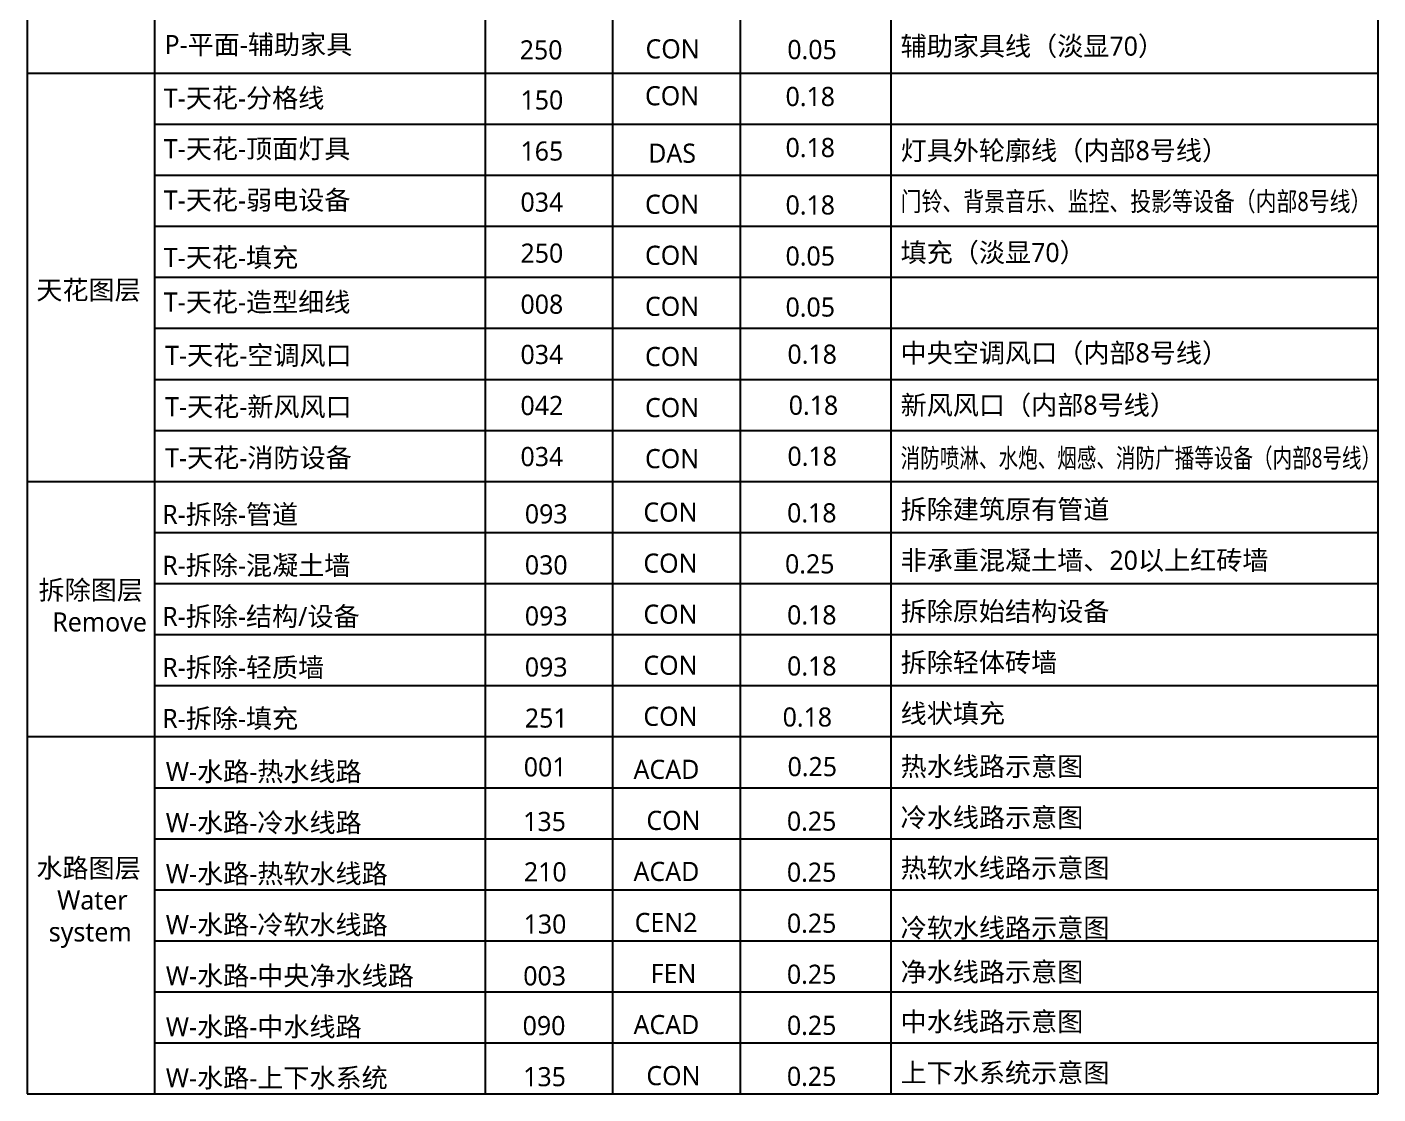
# Model space of a CAD drawing. Header units: millimetres. Extents: x 3652 to 14375, y 1848 to 12994.
# Drawn here: x 9080 to 14375, y 3230 to 7410 of the extents above; entities that cross this region are included whole.
import ezdxf
from ezdxf.enums import TextEntityAlignment as Align

# ---------------------------------------------------------------- set-up
doc = ezdxf.new("R2010")
doc.units = ezdxf.units.MM
for name, pattern in [('ACAD_ISO02W100', [15, 12, -3]), ('ACAD_ISO03W100', [30, 12, -18]), ('ACAD_ISO11W100', [33, 12, -3, 12, -3, 0, -3]), ('CENTER2', [28.575, 19.05, -3.175, 3.175, -3.175])]:
    doc.linetypes.add(name, pattern=pattern)
for name, color, linetype in [('P-平面-辅助家具', 250, 'Continuous'), ('R-拆除-填充', 251, 'Continuous'), ('R-拆除-混凝土墙', 30, 'Continuous'), ('R-拆除-管道', 93, 'Continuous'), ('R-拆除-结构或设备', 93, 'Continuous'), ('R-拆除-轻质墙', 93, 'Continuous'), ('T-天花-分格线', 150, 'Continuous'), ('T-天花-填充', 250, 'Continuous'), ('T-天花-弱电设备', 34, 'Continuous'), ('T-天花-新风风口', 42, 'Continuous'), ('T-天花-消防设备', 34, 'Continuous'), ('T-天花-空调风口', 34, 'Continuous'), ('T-天花-造型细线', 8, 'Continuous'), ('T-天花-顶面灯具', 165, 'Continuous'), ('W-水路-上下水系统', 135, 'Continuous'), ('W-水路-中央净水线路', 3, 'FENCELINE1'), ('W-水路-中水线路', 90, 'ACAD_ISO11W100'), ('W-水路-冷水线路', 135, 'Continuous'), ('W-水路-冷软水线路', 130, 'CENTER2'), ('W-水路-热水线路', 1, 'ACAD_ISO02W100'), ('W-水路-热软水线路', 210, 'ACAD_ISO03W100')]:
    doc.layers.add(name, color=color, linetype=linetype)
doc.styles.add('微软雅黑', font='Microsoft YaHei.ttf')
doc.linetypes.add('FENCELINE1', pattern='A,6.35,-2.54,[133,ltypeshp.shx,S=2.54,R=0,X=-2.54,Y=0],-2.54,25.4', length=36.83)

msp = doc.modelspace()

# ---------------------------------------------------------------- linework, layer by layer
at = {"color": 30, "true_color": 0xf8991e}
for p, q in [((9079.7, 12694.8), (9079.7, 3229.8)), ((9579.7, 12694.8), (9579.7, 3229.8)), ((10874.7, 12694.8), (10874.7, 3229.8)), ((11374.7, 12694.8), (11374.7, 3229.8)), ((11874.7, 12694.8), (11874.7, 3229.8)), ((12464.7, 12694.8), (12464.7, 3229.8)), ((14374.7, 12694.8), (14374.7, 3229.8)), ((9079.7, 7229.8), (14374.7, 7229.8)), ((9579.7, 7029.8), (14374.7, 7029.8)), ((9579.7, 6829.8), (14374.7, 6829.8)), ((9579.7, 6629.8), (14374.7, 6629.8)), ((9579.7, 6429.8), (14374.7, 6429.8)), ((9579.7, 6229.8), (14374.7, 6229.8)), ((9579.7, 6029.8), (14374.7, 6029.8)), ((9579.7, 5829.8), (14374.7, 5829.8)), ((9079.7, 5629.8), (14374.7, 5629.8)), ((9579.7, 5429.8), (14374.7, 5429.8)), ((9579.7, 5229.8), (14374.7, 5229.8)), ((9579.7, 5029.8), (14374.7, 5029.8)), ((9579.7, 4829.8), (14374.7, 4829.8)), ((9079.7, 4629.8), (14374.7, 4629.8)), ((9579.7, 4429.8), (14374.7, 4429.8)), ((9579.7, 4229.8), (14374.7, 4229.8)), ((9579.7, 4029.8), (14374.7, 4029.8)), ((9579.7, 3829.8), (14374.7, 3829.8)), ((9579.7, 3829.8), (14374.7, 3829.8)), ((9579.7, 3629.8), (14374.7, 3629.8)), ((9579.7, 3429.8), (14374.7, 3429.8)), ((9079.7, 3229.8), (14374.7, 3229.8))]:
    msp.add_line(p, q, dxfattribs=at)

# ---------------------------------------------------------------- texts
at = {"color": 30, "true_color": 0xf8991e, "style": '微软雅黑'}
for s, p in [('天花图层', (9116.1, 6342.7)), ('拆除图层', (9124.8, 5166.8)), ('Remove', (9178.6, 5041.8)), ('水路图层', (9116.3, 4077.3)), ('Water', (9197.7, 3952.3)), ('system', (9165, 3827.3))]:
    msp.add_text(s, height=75, dxfattribs=at).set_placement(p)
at = {"layer": 'P-平面-辅助家具', "style": '微软雅黑'}
for s, p in [('P-平面-辅助家具', (9618.6, 7304)), ('辅助家具线（淡显70）', (12503.7, 7298))]:
    msp.add_text(s, height=75, dxfattribs=at).set_placement(p)
for s, p in [('CON', (11610, 7324.7, 2)), ('0.05', (12156.6, 7321.9)), ('250', (11094.6, 7320.6))]:
    msp.add_text(s, height=75, dxfattribs=at).set_placement(p, align=Align.MIDDLE_CENTER)
at = {"layer": 'R-拆除-填充', "style": '微软雅黑'}
for s, p in [('线状填充', (12503.7, 4683.4)), ('R-拆除-填充', (9609.5, 4663.4))]:
    msp.add_text(s, height=75, dxfattribs=at).set_placement(p)
for s, p in [('251', (11114.7, 4702.7)), ('CON', (11601.6, 4709.6, 2)), ('0.18', (12138.2, 4706.8, -2))]:
    msp.add_text(s, height=75, dxfattribs=at).set_placement(p, align=Align.MIDDLE_CENTER)
at = {"layer": 'R-拆除-混凝土墙', "style": '微软雅黑'}
for s, p in [('R-拆除-混凝土墙', (9609.5, 5263.4)), ('非承重混凝土墙、20以上红砖墙', (12503.7, 5283.4))]:
    msp.add_text(s, height=75, dxfattribs=at).set_placement(p)
for s, p in [('CON', (11601.6, 5309.6, 2)), ('030', (11114.7, 5302.7, 2)), ('0.25', (12147.6, 5306.8))]:
    msp.add_text(s, height=75, dxfattribs=at).set_placement(p, align=Align.MIDDLE_CENTER)
at = {"layer": 'R-拆除-管道', "style": '微软雅黑'}
for s, p in [('拆除建筑原有管道', (12503.7, 5483)), ('R-拆除-管道', (9609.5, 5463))]:
    msp.add_text(s, height=75, dxfattribs=at).set_placement(p)
for s, p in [('093', (11114.7, 5502.7, 2)), ('CON', (11601.6, 5509.6, 2)), ('0.18', (12155.7, 5506.8))]:
    msp.add_text(s, height=75, dxfattribs=at).set_placement(p, align=Align.MIDDLE_CENTER)
at = {"layer": 'R-拆除-结构或设备', "style": '微软雅黑'}
for s, p in [('R-拆除-结构/设备', (9609.5, 5063.4)), ('拆除原始结构设备', (12503.7, 5083.4))]:
    msp.add_text(s, height=75, dxfattribs=at).set_placement(p)
for s, p in [('093', (11114.7, 5102.7, 2)), ('CON', (11601.6, 5109.6, 2)), ('0.18', (12155.7, 5106.8))]:
    msp.add_text(s, height=75, dxfattribs=at).set_placement(p, align=Align.MIDDLE_CENTER)
at = {"layer": 'R-拆除-轻质墙', "style": '微软雅黑'}
for s, p in [('R-拆除-轻质墙', (9609.5, 4863.4)), ('拆除轻体砖墙', (12503.7, 4883.4))]:
    msp.add_text(s, height=75, dxfattribs=at).set_placement(p)
for s, p in [('093', (11114.7, 4902.7, 2)), ('CON', (11601.6, 4909.6, 2)), ('0.18', (12155.7, 4906.8))]:
    msp.add_text(s, height=75, dxfattribs=at).set_placement(p, align=Align.MIDDLE_CENTER)
at = {"layer": 'T-天花-分格线', "style": '微软雅黑'}
msp.add_text('T-天花-分格线', height=75, dxfattribs=at).set_placement((9616.2, 7094.3))
for s, p in [('150', (11097.6, 7124.3)), ('CON', (11608, 7140.9, 2)), ('0.18', (12149.6, 7138.1))]:
    msp.add_text(s, height=75, dxfattribs=at).set_placement(p, align=Align.MIDDLE_CENTER)
at = {"layer": 'T-天花-填充', "style": '微软雅黑'}
for s, p in [('填充（淡显70）', (12503.7, 6489.3)), ('T-天花-填充', (9616.2, 6469.7))]:
    msp.add_text(s, height=75, dxfattribs=at).set_placement(p)
for s, p in [('250', (11097.6, 6524.3)), ('CON', (11608, 6515.9, 2)), ('0.05', (12149.6, 6513.1))]:
    msp.add_text(s, height=75, dxfattribs=at).set_placement(p, align=Align.MIDDLE_CENTER)
at = {"layer": 'T-天花-弱电设备', "style": '微软雅黑'}
msp.add_text('T-天花-弱电设备', height=75, dxfattribs=at).set_placement((9616.2, 6694.7))
for s, p in [('034', (11097.6, 6724.3)), ('CON', (11608, 6715.9, 2)), ('0.18', (12149.6, 6713.1, 2))]:
    msp.add_text(s, height=75, dxfattribs=at).set_placement(p, align=Align.MIDDLE_CENTER)
for s, width, p in [('门铃、背景音乐、监控、投影等设备（内部8号线）', 0.8, (12503.7, 6689.3)), ('消防喷淋、水炮、烟感、消防广播等设备（内部8号线）', 0.75, (12503.7, 5684))]:
    msp.add_text(s, height=75, dxfattribs=dict(at, width=width)).set_placement(p)
at = {"layer": 'T-天花-新风风口', "style": '微软雅黑'}
for s, p in [('T-天花-新风风口', (9621.2, 5885.1)), ('新风风口（内部8号线）', (12503.7, 5891.3))]:
    msp.add_text(s, height=75, dxfattribs=at).set_placement(p)
for s, p in [('042', (11097.6, 5927.3)), ('CON', (11608, 5919.2, 2)), ('0.18', (12162.1, 5928.5))]:
    msp.add_text(s, height=75, dxfattribs=at).set_placement(p, align=Align.MIDDLE_CENTER)
at = {"layer": 'T-天花-消防设备', "style": '微软雅黑'}
msp.add_text('T-天花-消防设备', height=75, dxfattribs=at).set_placement((9621.2, 5685.1))
for s, p in [('034', (11097.6, 5727.3)), ('CON', (11608, 5719.2, 2)), ('0.18', (12157.1, 5728.5))]:
    msp.add_text(s, height=75, dxfattribs=at).set_placement(p, align=Align.MIDDLE_CENTER)
at = {"layer": 'T-天花-空调风口', "style": '微软雅黑'}
for s, p in [('T-天花-空调风口', (9621.2, 6086.4)), ('中央空调风口（内部8号线）', (12503.7, 6095.8))]:
    msp.add_text(s, height=75, dxfattribs=at).set_placement(p)
for s, p in [('034', (11097.6, 6127.3)), ('CON', (11608, 6119.2, 2)), ('0.18', (12157.1, 6128.5))]:
    msp.add_text(s, height=75, dxfattribs=at).set_placement(p, align=Align.MIDDLE_CENTER)
at = {"layer": 'T-天花-造型细线', "style": '微软雅黑'}
msp.add_text('T-天花-造型细线', height=75, dxfattribs=at).set_placement((9616.2, 6295.1))
for s, p in [('008', (11097.6, 6324.3)), ('CON', (11608, 6315.9, 2)), ('0.05', (12149.6, 6313.1))]:
    msp.add_text(s, height=75, dxfattribs=at).set_placement(p, align=Align.MIDDLE_CENTER)
at = {"layer": 'T-天花-顶面灯具', "style": '微软雅黑'}
for s, p in [('T-天花-顶面灯具', (9616.2, 6895.9)), ('灯具外轮廓线（内部8号线）', (12503.7, 6888.8))]:
    msp.add_text(s, height=75, dxfattribs=at).set_placement(p)
for s, p in [('165', (11097.6, 6924.3)), ('DAS', (11608, 6915.9, 2)), ('0.18', (12149.6, 6938.1))]:
    msp.add_text(s, height=75, dxfattribs=at).set_placement(p, align=Align.MIDDLE_CENTER)
at = {"layer": 'W-水路-上下水系统', "style": '微软雅黑'}
for s, p in [('W-水路-上下水系统', (9623.7, 3255.5)), ('上下水系统示意图', (12503.7, 3275.5))]:
    msp.add_text(s, height=75, dxfattribs=at).set_placement(p)
for s, p in [('135', (11108, 3297.6)), ('CON', (11613.4, 3301.7, 2)), ('0.25', (12155, 3298.9, 2))]:
    msp.add_text(s, height=75, dxfattribs=at).set_placement(p, align=Align.MIDDLE_CENTER)
at = {"layer": 'W-水路-中央净水线路', "style": '微软雅黑'}
for s, p in [('W-水路-中央净水线路', (9623.8, 3655.5)), ('净水线路示意图', (12503.7, 3670.5))]:
    msp.add_text(s, height=75, dxfattribs=at).set_placement(p)
for s, p in [('003', (11108.5, 3692.6)), ('FEN', (11613.4, 3701.7, 2)), ('0.25', (12155, 3698.9, 2))]:
    msp.add_text(s, height=75, dxfattribs=at).set_placement(p, align=Align.MIDDLE_CENTER)
at = {"layer": 'W-水路-中水线路', "style": '微软雅黑'}
for s, p in [('中水线路示意图', (12503.7, 3475.5)), ('W-水路-中水线路', (9623.7, 3455.5))]:
    msp.add_text(s, height=75, dxfattribs=at).set_placement(p)
for s, p in [('090', (11106.1, 3497.6)), ('ACAD', (11585.9, 3501.7, 2)), ('0.25', (12155, 3498.9, 2))]:
    msp.add_text(s, height=75, dxfattribs=at).set_placement(p, align=Align.MIDDLE_CENTER)
at = {"layer": 'W-水路-冷水线路', "style": '微软雅黑'}
for s, p in [('冷水线路示意图', (12503.7, 4275.5)), ('W-水路-冷水线路', (9623.7, 4255.5))]:
    msp.add_text(s, height=75, dxfattribs=at).set_placement(p)
for s, p in [('135', (11108, 4297.6)), ('CON', (11613.4, 4301.7, 2)), ('0.25', (12155, 4298.9, 2))]:
    msp.add_text(s, height=75, dxfattribs=at).set_placement(p, align=Align.MIDDLE_CENTER)
at = {"layer": 'W-水路-冷软水线路', "style": '微软雅黑'}
for s, p in [('W-水路-冷软水线路', (9623.7, 3855.5)), ('冷软水线路示意图', (12503.7, 3843))]:
    msp.add_text(s, height=75, dxfattribs=at).set_placement(p)
for s, p in [('130', (11109.8, 3895.7)), ('CEN2', (11584.4, 3901.7, 2)), ('0.25', (12155, 3898.9, 2))]:
    msp.add_text(s, height=75, dxfattribs=at).set_placement(p, align=Align.MIDDLE_CENTER)
at = {"layer": 'W-水路-热水线路', "style": '微软雅黑'}
for s, p in [('热水线路示意图', (12503.7, 4475.5)), ('W-水路-热水线路', (9623.7, 4455.5))]:
    msp.add_text(s, height=75, dxfattribs=at).set_placement(p)
for s, p in [('001', (11110.5, 4511.3)), ('ACAD', (11585.9, 4501.7, 2)), ('0.25', (12157.5, 4512.5, 2))]:
    msp.add_text(s, height=75, dxfattribs=at).set_placement(p, align=Align.MIDDLE_CENTER)
at = {"layer": 'W-水路-热软水线路', "style": '微软雅黑'}
for s, p in [('W-水路-热软水线路', (9623.7, 4055.5)), ('热软水线路示意图', (12503.7, 4078))]:
    msp.add_text(s, height=75, dxfattribs=at).set_placement(p)
for s, p in [('210', (11111, 4100.1)), ('ACAD', (11585.9, 4101.7, 2)), ('0.25', (12155, 4098.9, 2))]:
    msp.add_text(s, height=75, dxfattribs=at).set_placement(p, align=Align.MIDDLE_CENTER)

doc.saveas('drawing.dxf')
